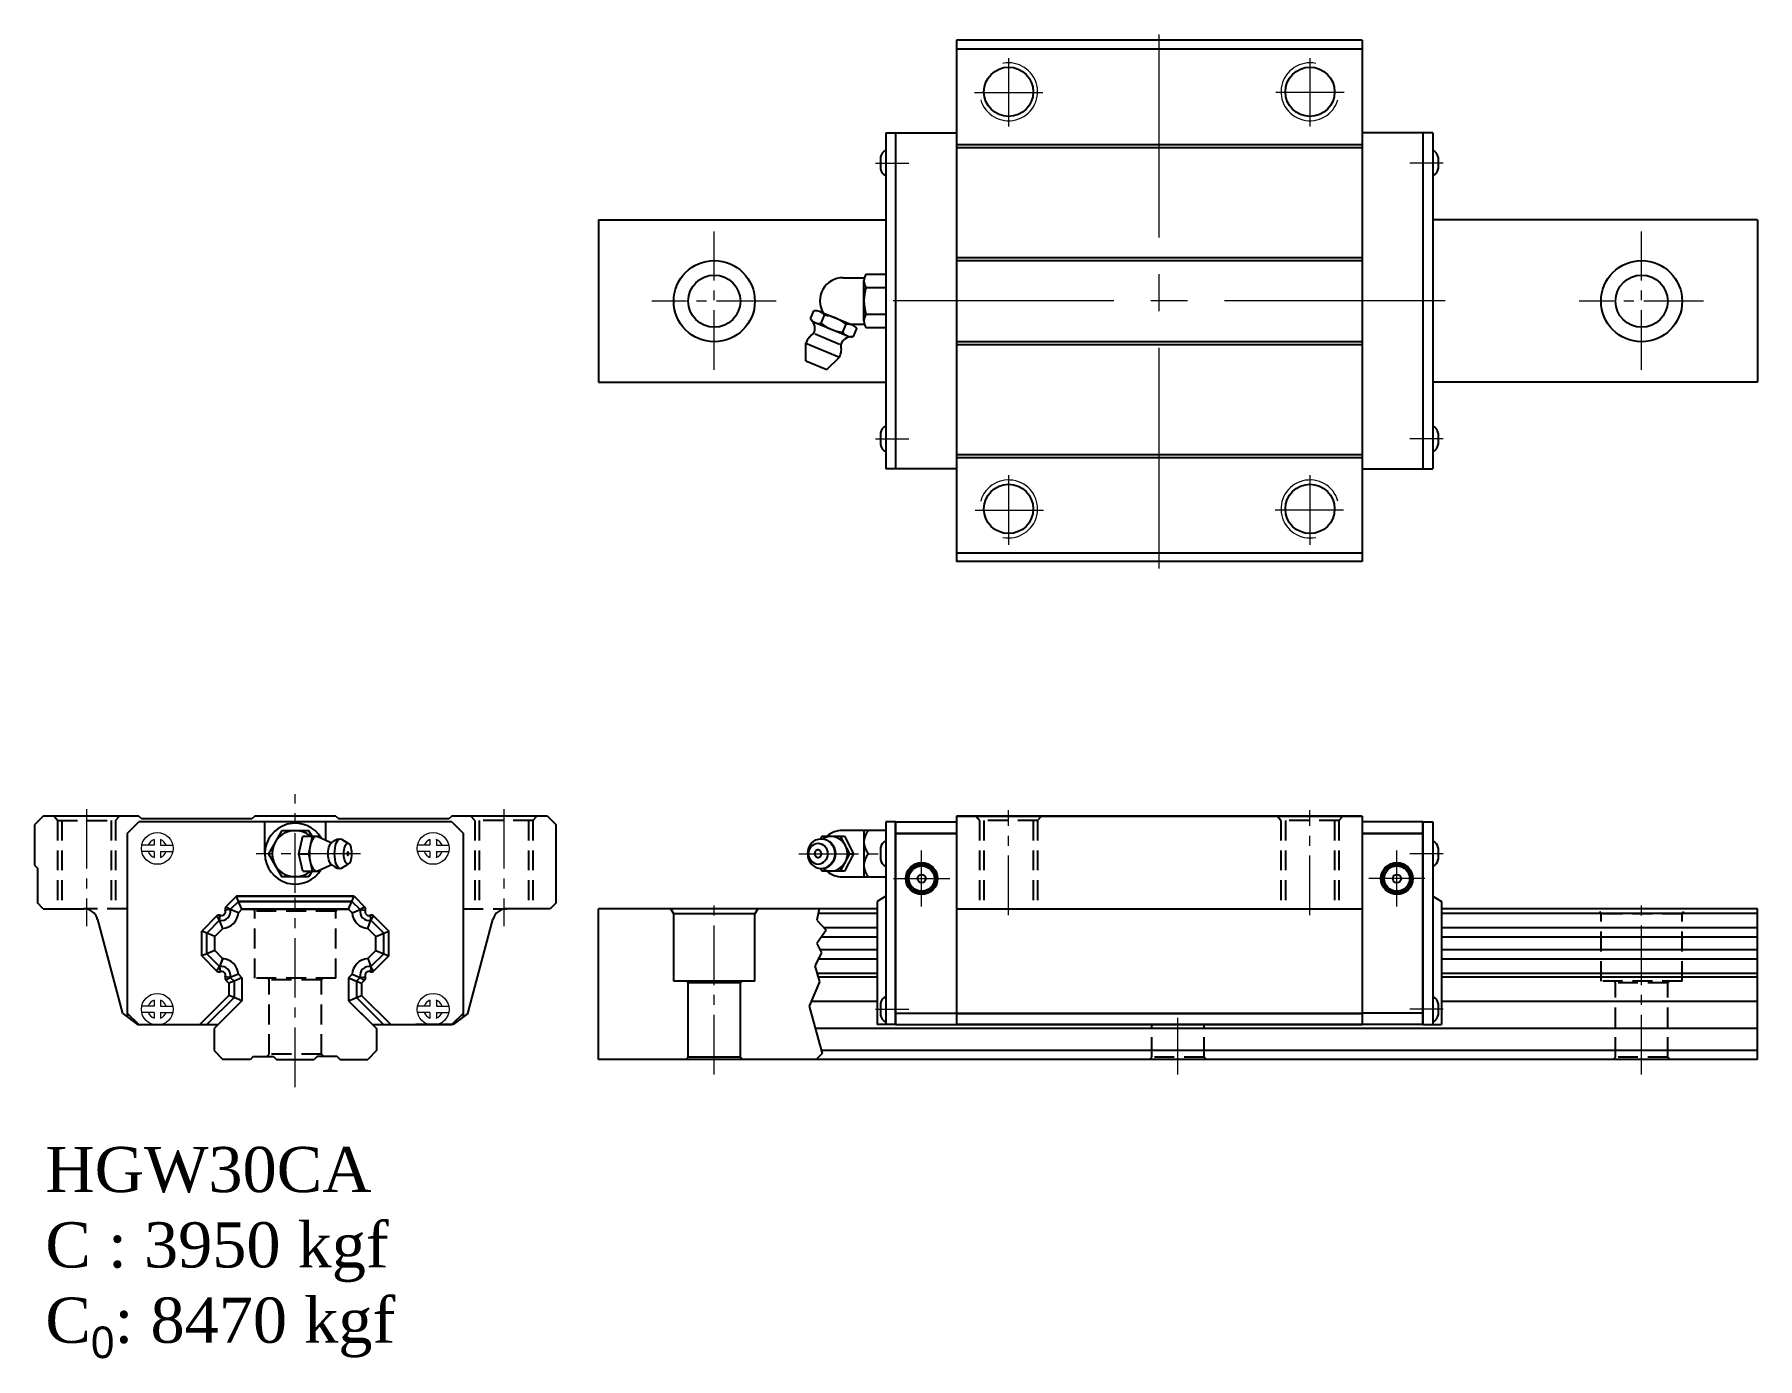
# Model space of a CAD drawing. Extents: x -45 to 252, y -58 to 171.
import ezdxf

# ---------------------------------------------------------------- set-up
doc = ezdxf.new("R2010")
doc.units = 0
doc.header["$LTSCALE"] = 2
doc.header["$MEASUREMENT"] = 0
doc.header["$PDSIZE"] = 0.001
doc.linetypes.add('CENTER2', pattern=[28.575, 19.05, -3.175, 3.175, -3.175])
doc.linetypes.add('DASHED2', pattern=[9.525, 6.35, -3.175])
doc.layers.get('0').update_dxf_attribs({"linetype": 'CONTINUOUS'})
for name, color, linetype, lineweight in [('AM5', 3, 'CONTINUOUS', 15), ('AM7', 4, 'CENTER2', 20), ('中心線', 4, 'CENTER2', 20), ('指線', 3, 'CONTINUOUS', 15)]:
    doc.layers.add(name, color=color, linetype=linetype, lineweight=lineweight)
doc.layers.add('建構線', color=1, linetype='CONTINUOUS')
doc.layers.add('虛線', color=6, linetype='DASHED2', plot=False)

# ---------------------------------------------------------------- blocks, each defined once
blk = doc.blocks.new('HGW30CA_F')
at = {"ltscale": 0.27}
for p, q in [((35, 36), (-35, 36)), ((-35, 36), (35, 36)), ((35, 36), (-35, 36)), ((-35, 36), (35, 36)), ((-35, 36), (-35, 0)), ((-35, 36), (-35, 0)), ((35, 36), (35, 0)), ((35, 36), (35, 0)), ((-45.5, 35), (-45.5, 0)), ((-45.5, 35), (-45.5, 0)), ((-45.5, 0), (-45.5, 35)), ((-45.5, 35), (-45.5, 0)), ((-45.5, 35), (-45.5, 0)), ((-45.5, 0), (-45.5, 35)), ((-45.5, 35), (-35, 35)), ((-45.5, 35), (-35, 35)), ((-45.5, 35), (-35, 35)), ((-45.5, 35), (-35, 35)), ((-35, 33), (-45.5, 33)), ((-45.5, 33), (-35, 33)), ((45.5, 35), (35, 35)), ((45.5, 35), (35, 35)), ((45.5, 35), (35, 35)), ((45.5, 35), (35, 35)), ((45.5, 33), (35, 33)), ((35, 33), (45.5, 33)), ((45.5, 0), (45.5, 35)), ((45.5, 35), (45.5, 0)), ((45.5, 35), (45.5, 0)), ((45.5, 0), (45.5, 35)), ((45.5, 35), (45.5, 0)), ((45.5, 35), (45.5, 0)), ((-35, 20), (35, 20)), ((-45.5, 2), (-35, 2)), ((-45.5, 2), (-35, 2)), ((-45.5, 2), (-35, 2)), ((-45.5, 2), (-35, 2)), ((-45.5, 0), (-35, 0)), ((-45.5, 0), (-35, 0)), ((-45.5, 0), (-35, 0)), ((-35, 1.93), (35, 1.93)), ((35, 1.93), (-35, 1.93)), ((-35, 0), (35, 0)), ((35, 0), (-35, 0)), ((45.5, 2), (35, 2)), ((45.5, 2), (35, 2)), ((45.5, 2), (35, 2)), ((45.5, 2), (35, 2)), ((45.5, 0), (35, 0)), ((45.5, 0), (35, 0)), ((45.5, 0), (35, 0)), ((45.5, 0), (35, 0)), ((-45.5, 0), (-35, 0))]:
    blk.add_line(p, q, dxfattribs=at)
for centre, radius in [((-41, 25.2), 2.75), ((-41, 25.2), 2.75), ((-41, 25.2), 2.75), ((-41, 25.2), 2.75), ((-41, 25.2), 2.49), ((-41, 25.2), 2.49), ((-41, 25.2), 2.49), ((-41, 25.2), 2.49), ((-41, 25.2), 2.19), ((-41, 25.2), 2.19), ((-41, 25.2), 2.19), ((-41, 25.2), 2.19), ((41, 25.2), 2.75), ((41, 25.2), 2.75), ((41, 25.2), 2.75), ((41, 25.2), 2.75), ((41, 25.2), 2.49), ((41, 25.2), 2.49), ((41, 25.2), 2.49), ((41, 25.2), 2.49), ((41, 25.2), 2.19), ((41, 25.2), 2.19), ((41, 25.2), 2.19), ((41, 25.2), 2.19), ((-41, 25.2), 0.719), ((-41, 25.2), 0.719), ((-41, 25.2), 0.719), ((-41, 25.2), 0.719), ((41, 25.2), 0.719), ((41, 25.2), 0.719), ((41, 25.2), 0.719), ((41, 25.2), 0.719)]:
    blk.add_circle(centre, radius, dxfattribs=at)
at = {"layer": '中心線', "ltscale": 0.27}
for p, q in [((-26, 18.87), (-26, 37.03)), ((26, 18.87), (26, 37.03)), ((-41, 20.36), (-41, 30.04)), ((-41, 20.36), (-41, 30.04)), ((41, 20.36), (41, 30.04)), ((41, 20.36), (41, 30.04)), ((-45.84, 25.2), (-36.16, 25.2)), ((-45.84, 25.2), (-36.16, 25.2)), ((45.84, 25.2), (36.16, 25.2)), ((45.84, 25.2), (36.16, 25.2))]:
    blk.add_line(p, q, dxfattribs=at)
at = {"layer": '虛線', "ltscale": 0.27}
for p, q in [((-31, 35.2), (-31.68, 36)), ((-21, 35.2), (-20.32, 36)), ((21, 35.2), (20.32, 36)), ((31, 35.2), (31.68, 36)), ((-31, 35.2), (-31, 20)), ((-21, 35.2), (-31, 35.2)), ((-30.25, 35.2), (-30.25, 20)), ((-21.75, 35.2), (-21.75, 20)), ((-21, 35.2), (-21, 20)), ((31, 35.2), (21, 35.2)), ((21, 35.2), (21, 20)), ((21.75, 35.2), (21.75, 20)), ((30.25, 35.2), (30.25, 20)), ((31, 35.2), (31, 20))]:
    blk.add_line(p, q, dxfattribs=at)
blk = doc.blocks.new('A$C2DEF36D5')
for centre in [(-36.1, 26), (35.9, 26), (-36.1, -26), (35.9, -26)]:
    blk.add_circle(centre, 4.25)
at = {"layer": 'AM5'}
for centre, start, end in [((-36.1, 26), 168.558, 74.1328), ((35.9, 26), 105.8672, 11.442), ((-36.1, -26), 285.8672, 191.442), ((35.9, -26), 348.558, 254.1328)]:
    blk.add_arc(centre, 5, start, end, dxfattribs=at)

msp = doc.modelspace()

# ---------------------------------------------------------------- linework, layer by layer
for p, q in [((114.08, 169.9), (114.08, 79.9)), ((184.08, 169.9), (114.08, 169.9)), ((184.08, 169.9), (184.08, 79.9)), ((114.08, 168.4), (184.08, 168.4)), ((101.88, 153.9), (101.88, 95.9)), ((114.08, 151.9), (184.08, 151.9)), ((196.28, 153.9), (196.28, 95.9)), ((101, 149.7), (101, 147.7)), ((101, 149.7), (101, 147.7)), ((114.08, 151.4), (184.08, 151.4)), ((197.17, 149.7), (197.17, 147.7)), ((197.17, 149.7), (197.17, 147.7)), ((52.3, 138.9), (101.88, 138.9)), ((252.3, 138.9), (196.28, 138.9)), ((114.08, 132.4), (184.08, 132.4)), ((114.08, 131.9), (184.08, 131.9)), ((114.08, 117.9), (184.08, 117.9)), ((114.08, 117.4), (184.08, 117.4)), ((52.3, 110.9), (101.88, 110.9)), ((252.3, 110.9), (196.28, 110.9)), ((101, 102.1), (101, 100.1)), ((101, 102.1), (101, 100.1)), ((197.17, 102.1), (197.17, 100.1)), ((197.17, 102.1), (197.17, 100.1)), ((114.08, 98.4), (184.08, 98.4)), ((114.08, 97.9), (184.08, 97.9)), ((114.08, 81.4), (184.08, 81.4)), ((184.08, 79.9), (114.08, 79.9)), ((101.88, 35), (101.88, 22.14)), ((101.88, 35), (101.88, 22.14)), ((103.58, 35), (101.88, 35)), ((103.58, 35), (101.88, 35)), ((194.58, 35), (196.28, 35)), ((194.58, 35), (196.28, 35)), ((196.28, 35), (196.28, 22.14)), ((196.28, 35), (196.28, 22.14)), ((101, 30.5), (101, 28.5)), ((101, 30.5), (101, 28.5)), ((197.17, 30.5), (197.17, 28.5)), ((197.17, 30.5), (197.17, 28.5)), ((101.88, 22.14), (100.38, 21.27)), ((101.88, 22.14), (100.38, 21.27)), ((100.38, 21.27), (100.38, 0)), ((100.38, 21.27), (100.38, 0)), ((101.88, 22.14), (101.88, 0)), ((101.88, 22.14), (101.88, 0)), ((196.28, 22.14), (196.28, 0)), ((196.28, 22.14), (196.28, 0)), ((196.28, 22.14), (197.78, 21.27)), ((196.28, 22.14), (197.78, 21.27)), ((197.78, 21.27), (197.78, 0)), ((197.78, 21.27), (197.78, 0)), ((101, 3.65), (101, 1.65)), ((101, 3.65), (101, 1.65)), ((197.17, 3.65), (197.17, 1.65)), ((197.17, 3.65), (197.17, 1.65)), ((103.58, 0), (100.38, 0)), ((103.58, 0), (100.38, 0)), ((194.58, 0), (197.78, 0)), ((194.58, 0), (197.78, 0))]:
    msp.add_line(p, q)
at = {"ltscale": 0.27}
for p, q in [((101.88, 153.9), (114.08, 153.9)), ((103.58, 153.9), (103.58, 95.9)), ((196.28, 153.9), (184.08, 153.9)), ((194.58, 153.9), (194.58, 95.9)), ((52.3, 138.9), (52.3, 110.9)), ((252.3, 138.9), (252.3, 110.9)), ((114.08, 95.9), (101.88, 95.9)), ((184.08, 95.9), (196.28, 95.9)), ((-43.5, 36), (-45, 34.5)), ((-27, 36), (-43.5, 36)), ((-27, 36), (-26.5, 35.5)), ((-7, 36), (-7.5, 35.5)), ((7, 36), (-7, 36)), ((7, 36), (7.5, 35.5)), ((27, 36), (26.5, 35.5)), ((43.5, 36), (27, 36)), ((43.5, 36), (45, 34.5)), ((-45, 34.5), (-45, 27.5)), ((-29, 33), (-27, 35)), ((-29, 33), (-29, 1.36)), ((27, 35), (-27, 35)), ((-7.5, 35.5), (-26.5, 35.5)), ((-5.25, 29.5), (-5.25, 35)), ((-5.25, 29.5), (-5.25, 35)), ((-2.31, 33.5), (-4.62, 29.5)), ((-2.31, 33.5), (2.31, 33.5)), ((2.89, 32.5), (2.31, 33.5)), ((5.25, 31.82), (5.25, 35)), ((5.25, 31.82), (5.25, 35)), ((26.5, 35.5), (7.5, 35.5)), ((27, 35), (29, 33)), ((29, 1.36), (29, 33)), ((45, 21), (45, 34.5)), ((101.88, 33.5), (94.37, 33.5)), ((98.12, 33.5), (98.12, 25.5)), ((103.58, 0), (103.58, 35)), ((103.58, 35), (103.58, 0)), ((103.58, 35), (103.58, 0)), ((194.58, 35), (194.58, 0)), ((194.58, 35), (194.58, 0)), ((194.58, 0), (194.58, 35)), ((0.64, 29.5), (1.3, 32.5)), ((1.3, 32.5), (4.32, 32.5)), ((2.33, 29.5), (2.99, 32.5)), ((2.5, 29.5), (2.53, 30.09)), ((2.53, 30.09), (2.59, 30.65)), ((2.59, 30.65), (2.7, 31.17)), ((2.7, 31.17), (2.84, 31.62)), ((2.84, 31.62), (3.01, 31.99)), ((3.01, 31.99), (3.21, 32.27)), ((3.21, 32.27), (3.43, 32.44)), ((3.43, 32.44), (3.65, 32.5)), ((3.65, 32.5), (3.88, 32.44)), ((3.88, 32.44), (5.88, 31.54)), ((4.38, 32.22), (4.32, 32.5)), ((5.68, 29.5), (5.7, 29.88)), ((5.7, 29.88), (5.74, 30.25)), ((5.74, 30.25), (5.81, 30.58)), ((5.81, 30.58), (5.9, 30.88)), ((5.88, 31.54), (6.12, 31.44)), ((5.9, 30.88), (6.01, 31.12)), ((6.01, 31.12), (6.14, 31.3)), ((6.12, 31.44), (6.33, 31.45)), ((6.14, 31.3), (6.28, 31.41)), ((6.28, 31.41), (6.33, 31.45)), ((6.33, 31.45), (6.89, 31.81)), ((6.72, 31.68), (6.89, 31.81)), ((6.79, 29.5), (6.81, 30)), ((6.81, 30), (6.86, 30.48)), ((6.86, 30.48), (6.95, 30.92)), ((6.89, 31.81), (7.21, 31.98)), ((6.95, 30.92), (7.07, 31.31)), ((7.07, 31.31), (7.22, 31.62)), ((7.21, 31.98), (7.4, 32.03)), ((7.22, 31.62), (7.39, 31.86)), ((7.39, 31.86), (7.57, 32)), ((7.4, 32.03), (7.76, 32.05)), ((7.57, 32), (7.76, 32.05)), ((7.76, 32.05), (7.95, 32)), ((7.95, 32), (9.2, 31.26)), ((8.39, 29.5), (8.4, 29.85)), ((8.4, 29.85), (8.44, 30.19)), ((8.44, 30.19), (8.5, 30.5)), ((8.5, 30.5), (8.59, 30.77)), ((8.59, 30.77), (8.69, 30.99)), ((8.69, 30.99), (8.81, 31.16)), ((8.81, 31.16), (8.94, 31.26)), ((8.94, 31.26), (9.07, 31.29)), ((9.07, 31.29), (9.2, 31.26)), ((9.2, 31.26), (9.33, 31.16)), ((9.45, 30.99), (9.33, 31.16)), ((9.56, 30.77), (9.45, 30.99)), ((9.64, 30.5), (9.56, 30.77)), ((9.7, 30.19), (9.64, 30.5)), ((9.74, 29.85), (9.7, 30.19)), ((9.76, 29.5), (9.74, 29.85)), ((88.43, 30), (88.38, 29.5)), ((88.56, 30.48), (88.43, 30)), ((88.58, 29.85), (88.54, 29.5)), ((88.78, 30.92), (88.56, 30.48)), ((88.67, 30.19), (88.58, 29.85)), ((88.82, 30.5), (88.67, 30.19)), ((89.07, 31.31), (88.78, 30.92)), ((89.03, 30.77), (88.82, 30.5)), ((89.03, 30.77), (89.28, 30.99)), ((89.07, 31.31), (89.43, 31.62)), ((89.28, 30.99), (89.57, 31.16)), ((89.43, 31.62), (89.84, 31.86)), ((89.54, 31.14), (89.54, 31.14)), ((89.57, 31.16), (89.88, 31.26)), ((89.84, 31.86), (90.28, 32)), ((89.88, 31.26), (90.2, 31.29)), ((90.2, 31.29), (90.52, 31.26)), ((90.28, 32), (90.74, 32.05)), ((90.52, 31.26), (90.83, 31.16)), ((90.84, 32.5), (90.6, 32.04)), ((90.74, 32.05), (91.2, 32)), ((90.83, 31.16), (91.12, 30.99)), ((90.84, 32.5), (94.74, 32.5)), ((90.96, 32.03), (91.38, 32.27)), ((91.12, 30.99), (91.37, 30.77)), ((91.2, 32), (91.35, 31.98)), ((91.2, 32), (91.64, 31.86)), ((91.35, 31.98), (91.78, 31.83)), ((91.37, 30.77), (91.58, 30.5)), ((91.38, 32.27), (91.9, 32.44)), ((91.58, 30.5), (91.73, 30.19)), ((91.64, 31.86), (92.05, 31.62)), ((91.73, 30.19), (91.82, 29.85)), ((91.78, 31.83), (92.19, 31.6)), ((91.82, 29.85), (91.85, 29.5)), ((91.9, 32.44), (92.44, 32.5)), ((92.05, 31.62), (92.41, 31.31)), ((92.19, 31.6), (92.54, 31.29)), ((92.41, 31.31), (92.7, 30.92)), ((92.44, 32.5), (92.98, 32.44)), ((92.54, 31.29), (92.83, 30.9)), ((92.7, 30.92), (92.92, 30.48)), ((92.83, 30.9), (93.05, 30.47)), ((92.92, 30.48), (93.05, 30)), ((92.98, 32.44), (93.5, 32.27)), ((93.05, 30.47), (93.18, 29.99)), ((93.05, 30), (93.1, 29.5)), ((93.18, 29.99), (93.22, 29.5)), ((93.5, 32.27), (93.98, 31.99)), ((93.98, 31.99), (94.4, 31.62)), ((94.04, 32.5), (95.64, 29.5)), ((94.4, 31.62), (94.75, 31.17)), ((94.74, 32.5), (96.34, 29.5)), ((94.75, 31.17), (95, 30.65)), ((95, 30.65), (95.16, 30.09)), ((95.16, 30.09), (95.22, 29.5)), ((-45, 27.5), (-44.5, 27)), ((-44.5, 27), (-44.5, 21)), ((-4.62, 29.5), (-2.31, 25.5)), ((0.64, 29.5), (2.33, 29.5)), ((1.3, 26.5), (0.64, 29.5)), ((2.99, 26.5), (2.33, 29.5)), ((2.53, 28.91), (2.5, 29.5)), ((2.59, 28.35), (2.53, 28.91)), ((2.7, 27.83), (2.59, 28.35)), ((2.84, 27.38), (2.7, 27.83)), ((3.01, 27.01), (2.84, 27.38)), ((3.21, 26.73), (3.01, 27.01)), ((3.88, 26.56), (5.88, 27.46)), ((4.32, 26.5), (4.38, 26.78)), ((5.7, 29.12), (5.68, 29.5)), ((5.74, 28.75), (5.7, 29.12)), ((5.81, 28.42), (5.74, 28.75)), ((5.9, 28.12), (5.81, 28.42)), ((5.88, 27.46), (6.12, 27.56)), ((6.01, 27.88), (5.9, 28.12)), ((6.14, 27.7), (6.01, 27.88)), ((6.07, 27.56), (6.12, 27.56)), ((6.12, 27.56), (6.33, 27.55)), ((6.14, 27.7), (6.28, 27.59)), ((6.28, 27.59), (6.33, 27.55)), ((6.33, 27.55), (6.89, 27.19)), ((6.81, 29), (6.79, 29.5)), ((6.86, 28.52), (6.81, 29)), ((6.95, 28.08), (6.86, 28.52)), ((6.89, 27.19), (7.21, 27.02)), ((7.07, 27.69), (6.95, 28.08)), ((7.22, 27.38), (7.07, 27.69)), ((7.21, 27.02), (7.4, 26.97)), ((7.39, 27.14), (7.22, 27.38)), ((7.39, 27.14), (7.57, 27)), ((7.4, 26.97), (7.76, 26.95)), ((7.57, 27), (7.76, 26.95)), ((7.76, 26.95), (7.95, 27)), ((7.95, 27), (9.2, 27.74)), ((8.4, 29.15), (8.39, 29.5)), ((8.44, 28.81), (8.4, 29.15)), ((8.5, 28.5), (8.44, 28.81)), ((8.59, 28.23), (8.5, 28.5)), ((8.69, 28.01), (8.59, 28.23)), ((8.81, 27.84), (8.69, 28.01)), ((8.8, 27.86), (8.8, 27.86)), ((8.81, 27.84), (8.94, 27.74)), ((8.94, 27.74), (9.07, 27.71)), ((9.07, 27.71), (9.2, 27.74)), ((9.2, 27.74), (9.33, 27.84)), ((9.33, 27.84), (9.45, 28.01)), ((9.45, 28.01), (9.56, 28.23)), ((9.56, 28.23), (9.64, 28.5)), ((9.64, 28.5), (9.7, 28.81)), ((9.7, 28.81), (9.74, 29.15)), ((9.74, 29.15), (9.76, 29.5)), ((88.38, 29.5), (88.43, 29)), ((88.43, 29), (88.56, 28.52)), ((88.54, 29.5), (88.58, 29.15)), ((88.56, 28.52), (88.78, 28.08)), ((88.58, 29.15), (88.67, 28.81)), ((88.67, 28.81), (88.82, 28.5)), ((88.78, 28.08), (89.07, 27.69)), ((88.82, 28.5), (89.03, 28.23)), ((89.03, 28.23), (89.28, 28.01)), ((89.07, 27.69), (89.43, 27.38)), ((89.28, 28.01), (89.57, 27.84)), ((89.43, 27.38), (89.84, 27.14)), ((89.54, 27.86), (89.54, 27.86)), ((89.57, 27.84), (89.88, 27.74)), ((89.84, 27.14), (90.28, 27)), ((89.88, 27.74), (90.2, 27.71)), ((90.2, 27.71), (90.52, 27.74)), ((90.28, 27), (90.74, 26.95)), ((90.52, 27.74), (90.83, 27.84)), ((90.6, 26.96), (90.84, 26.5)), ((90.74, 26.95), (91.2, 27)), ((90.83, 27.84), (91.12, 28.01)), ((90.96, 26.97), (91.38, 26.73)), ((91.12, 28.01), (91.37, 28.23)), ((91.2, 27), (91.64, 27.14)), ((91.2, 27), (91.35, 27.02)), ((91.35, 27.02), (91.78, 27.17)), ((91.58, 28.5), (91.37, 28.23)), ((91.73, 28.81), (91.58, 28.5)), ((91.64, 27.14), (92.05, 27.38)), ((91.82, 29.15), (91.73, 28.81)), ((91.78, 27.17), (92.19, 27.4)), ((91.85, 29.5), (91.82, 29.15)), ((92.05, 27.38), (92.41, 27.69)), ((92.19, 27.4), (92.54, 27.71)), ((92.7, 28.08), (92.41, 27.69)), ((92.83, 28.1), (92.54, 27.71)), ((92.92, 28.52), (92.7, 28.08)), ((93.05, 28.53), (92.83, 28.1)), ((93.05, 29), (92.92, 28.52)), ((93.1, 29.5), (93.05, 29)), ((93.18, 29.01), (93.05, 28.53)), ((93.22, 29.5), (93.18, 29.01)), ((93.5, 26.73), (93.98, 27.01)), ((93.98, 27.01), (94.4, 27.38)), ((95.64, 29.5), (94.04, 26.5)), ((94.75, 27.83), (94.4, 27.38)), ((96.34, 29.5), (94.74, 26.5)), ((95, 28.35), (94.75, 27.83)), ((95.16, 28.91), (95, 28.35)), ((95.22, 29.5), (95.16, 28.91)), ((95.64, 29.5), (96.34, 29.5)), ((2.31, 25.5), (-2.31, 25.5)), ((1.3, 26.5), (4.32, 26.5)), ((2.89, 26.5), (2.31, 25.5)), ((3.21, 26.73), (3.43, 26.56)), ((3.43, 26.56), (3.65, 26.5)), ((3.65, 26.5), (3.88, 26.56)), ((94.74, 26.5), (90.84, 26.5)), ((91.38, 26.73), (91.9, 26.56)), ((91.9, 26.56), (92.44, 26.5)), ((92.44, 26.5), (92.98, 26.56)), ((92.98, 26.56), (93.5, 26.73)), ((94.37, 25.5), (101.88, 25.5)), ((-43.5, 20), (-44.5, 21)), ((-10.14, 22.14), (-11.97, 20.3)), ((-10.14, 22.14), (-11.97, 20.3)), ((-9.78, 21.27), (-11.21, 19.85)), ((-9.78, 21.27), (-11.21, 19.85)), ((-10.14, 22.14), (10.14, 22.14)), ((10.14, 22.14), (-10.14, 22.14)), ((-9.78, 21.27), (-10.14, 22.14)), ((-9.78, 21.27), (-10.14, 22.14)), ((-9.78, 21.27), (9.78, 21.27)), ((9.78, 21.27), (-9.78, 21.27)), ((-9.21, 19.9), (-9.78, 21.27)), ((-9.21, 19.9), (-9.78, 21.27)), ((9.21, 19.9), (9.78, 21.27)), ((9.21, 19.9), (9.78, 21.27)), ((9.78, 21.27), (10.14, 22.14)), ((9.78, 21.27), (10.14, 22.14)), ((9.78, 21.27), (11.21, 19.85)), ((9.78, 21.27), (11.21, 19.85)), ((10.14, 22.14), (11.97, 20.3)), ((10.14, 22.14), (11.97, 20.3)), ((45, 21), (44, 20)), ((-43.5, 20), (-36.51, 20)), ((-29.75, 1.93), (-34.09, 18.15)), ((-13.52, 18.76), (-16.14, 16.14)), ((-13.52, 18.76), (-16.14, 16.14)), ((-13.06, 18), (-15.27, 15.78)), ((-13.06, 18), (-15.27, 15.78)), ((-13.06, 18), (-13.52, 18.76)), ((-13.06, 18), (-13.52, 18.76)), ((-13.06, 18), (-12.98, 18.87)), ((-13.06, 18), (-12.98, 18.87)), ((-12.52, 16.59), (-13.06, 18)), ((-12.52, 16.59), (-13.06, 18)), ((-11.21, 19.85), (-12.08, 19.77)), ((-11.21, 19.85), (-12.08, 19.77)), ((-11.21, 19.85), (-11.97, 20.3)), ((-11.21, 19.85), (-11.97, 20.3)), ((-9.81, 19.3), (-11.21, 19.85)), ((-9.8, 19.31), (-11.21, 19.85)), ((-9.21, 19.9), (-9.8, 19.31)), ((-9.21, 19.9), (-9.8, 19.31)), ((-9.21, 19.9), (9.21, 19.9)), ((9.21, 19.9), (-9.21, 19.9)), ((-9.21, 19.9), (9.21, 19.9)), ((9.21, 19.9), (-9.21, 19.9)), ((9.11, 19.9), (-9.11, 19.9)), ((-9.11, 19.9), (9.11, 19.9)), ((9.11, 19.9), (-9.11, 19.9)), ((-9.11, 19.9), (9.11, 19.9)), ((9.21, 19.9), (9.8, 19.31)), ((9.21, 19.9), (9.8, 19.31)), ((9.21, 19.9), (9.8, 19.31)), ((9.21, 19.9), (9.8, 19.31)), ((9.8, 19.31), (11.21, 19.85)), ((9.81, 19.3), (11.21, 19.85)), ((11.21, 19.85), (11.97, 20.3)), ((11.21, 19.85), (11.97, 20.3)), ((11.21, 19.85), (12.08, 19.77)), ((11.21, 19.85), (12.08, 19.77)), ((12.52, 16.59), (13.06, 18)), ((12.52, 16.59), (13.06, 18)), ((13.06, 18), (12.98, 18.87)), ((13.06, 18), (12.98, 18.87)), ((13.06, 18), (13.51, 18.76)), ((13.06, 18), (13.51, 18.76)), ((13.06, 18), (15.27, 15.78)), ((13.06, 18), (15.27, 15.78)), ((13.51, 18.76), (16.14, 16.14)), ((13.51, 18.76), (16.14, 16.14)), ((29.75, 1.93), (34.09, 18.15)), ((44, 20), (36.51, 20)), ((52.3, -6), (52.3, 20)), ((100.38, 20), (52.3, 20)), ((65.3, 19.1), (64.78, 20)), ((65.3, 7.5), (65.3, 19.1)), ((79.3, 19.1), (65.3, 19.1)), ((79.82, 20), (79.3, 19.1)), ((79.3, 7.5), (79.3, 19.1)), ((100.38, 19.2), (90.23, 19.2)), ((252.3, 20), (197.78, 20)), ((252.3, 19.2), (197.78, 19.2)), ((252.3, -6), (252.3, 20)), ((-16.14, 11.85), (-16.14, 16.14)), ((-16.14, 11.85), (-16.14, 16.14)), ((-15.27, 15.78), (-16.14, 16.14)), ((-15.27, 15.78), (-16.14, 16.14)), ((-13.9, 15.21), (-15.27, 15.78)), ((-13.9, 15.21), (-15.27, 15.78)), ((-15.27, 12.21), (-15.27, 15.78)), ((-15.27, 12.21), (-15.27, 15.78)), ((-12.52, 16.59), (-13.9, 15.21)), ((-12.52, 16.59), (-13.9, 15.21)), ((-13.9, 12.78), (-13.9, 15.21)), ((-13.9, 12.78), (-13.9, 15.21)), ((-13.9, 12.78), (-13.9, 15.21)), ((-13.9, 12.78), (-13.9, 15.21)), ((12.52, 16.59), (13.9, 15.21)), ((12.52, 16.59), (13.9, 15.21)), ((12.52, 16.59), (13.9, 15.21)), ((12.52, 16.59), (13.9, 15.21)), ((13.9, 15.21), (15.27, 15.78)), ((13.9, 15.21), (15.27, 15.78)), ((13.9, 12.78), (13.9, 15.21)), ((13.9, 12.78), (13.9, 15.21)), ((13.9, 12.78), (13.9, 15.21)), ((13.9, 12.78), (13.9, 15.21)), ((15.27, 15.78), (16.14, 16.14)), ((15.27, 15.78), (16.14, 16.14)), ((15.27, 12.21), (15.27, 15.78)), ((15.27, 12.21), (15.27, 15.78)), ((16.14, 11.85), (16.14, 16.14)), ((16.14, 11.85), (16.14, 16.14)), ((100.38, 15.11), (90.75, 15.11)), ((100.38, 16.7), (91.2, 16.7)), ((252.3, 16.7), (197.78, 16.7)), ((252.3, 15.11), (197.78, 15.11)), ((-15.27, 12.21), (-16.14, 11.85)), ((-15.27, 12.21), (-16.14, 11.85)), ((-13.9, 12.78), (-15.27, 12.21)), ((-13.9, 12.78), (-15.27, 12.21)), ((-15.27, 12.21), (-13.06, 10)), ((-15.27, 12.21), (-13.06, 10)), ((-13.9, 12.78), (-12.53, 11.4)), ((-13.9, 12.78), (-12.53, 11.4)), ((-13.9, 12.78), (-12.53, 11.4)), ((-13.9, 12.78), (-12.53, 11.4)), ((13.9, 12.78), (12.52, 11.4)), ((13.9, 12.78), (12.52, 11.4)), ((13.9, 12.78), (12.52, 11.4)), ((13.9, 12.78), (12.52, 11.4)), ((15.27, 12.21), (13.06, 10)), ((15.27, 12.21), (13.06, 10)), ((13.9, 12.78), (15.27, 12.21)), ((13.9, 12.78), (15.27, 12.21)), ((15.27, 12.21), (16.14, 11.85)), ((15.27, 12.21), (16.14, 11.85)), ((100.38, 12.88), (90.54, 12.88)), ((252.3, 12.88), (197.78, 12.88)), ((-16.14, 11.85), (-13.52, 9.23)), ((-16.14, 11.85), (-13.52, 9.23)), ((-13.52, 9.23), (-13.06, 10)), ((-13.52, 9.23), (-13.06, 10)), ((-12.53, 11.4), (-13.06, 10)), ((-12.52, 11.4), (-13.06, 10)), ((-13.06, 10), (-12.98, 9.12)), ((-13.06, 10), (-12.98, 9.12)), ((12.52, 11.4), (13.06, 10)), ((12.52, 11.4), (13.06, 10)), ((13.06, 10), (12.98, 9.12)), ((13.06, 10), (12.98, 9.12)), ((13.52, 9.23), (13.06, 10)), ((13.52, 9.23), (13.06, 10)), ((16.14, 11.85), (13.52, 9.23)), ((16.14, 11.85), (13.52, 9.23)), ((100.38, 11.29), (90.26, 11.29)), ((252.3, 11.29), (197.78, 11.29)), ((-11.21, 8.14), (-12.09, 8.23)), ((-11.21, 8.14), (-12.09, 8.23)), ((-11.21, 8.14), (-11.98, 7.69)), ((-11.98, 7.69), (-11.44, 7.15)), ((-11.21, 8.14), (-11.98, 7.69)), ((-11.98, 7.69), (-11.44, 7.15)), ((-10.57, 7.51), (-11.44, 7.15)), ((-10.57, 7.51), (-11.44, 7.15)), ((-11.44, 7.15), (-11.44, 5.03)), ((-11.44, 7.15), (-11.44, 5.03)), ((-9.8, 8.68), (-11.21, 8.14)), ((-9.8, 8.68), (-11.21, 8.14)), ((-11.21, 8.14), (-10.57, 7.51)), ((-11.21, 8.14), (-10.57, 7.51)), ((-9.2, 8.08), (-10.57, 7.51)), ((-9.2, 8.08), (-10.57, 7.51)), ((-10.57, 7.51), (-10.57, 4.67)), ((-10.57, 7.51), (-10.57, 4.67)), ((-9.8, 8.68), (-9.2, 8.08)), ((-9.8, 8.68), (-9.2, 8.08)), ((-9.8, 8.68), (-9.2, 8.08)), ((-9.8, 8.68), (-9.2, 8.08)), ((-9.2, 8.08), (-9.2, 4.1)), ((-9.2, 8.08), (-9.2, 4.1)), ((-9.2, 8.08), (-9.2, 4.1)), ((-9.2, 8.08), (-9.2, 4.1)), ((9.8, 8.68), (9.2, 8.08)), ((9.8, 8.68), (9.2, 8.08)), ((9.8, 8.68), (9.2, 8.08)), ((9.8, 8.68), (9.2, 8.08)), ((9.2, 8.08), (10.57, 7.51)), ((9.2, 8.08), (10.57, 7.51)), ((9.2, 8.08), (9.2, 4.1)), ((9.2, 8.08), (9.2, 4.1)), ((9.2, 8.08), (9.2, 4.1)), ((9.2, 8.08), (9.2, 4.1)), ((9.8, 8.68), (11.21, 8.14)), ((9.8, 8.68), (11.21, 8.14)), ((11.21, 8.14), (10.57, 7.51)), ((11.21, 8.14), (10.57, 7.51)), ((10.57, 7.51), (11.44, 7.15)), ((10.57, 7.51), (11.44, 7.15)), ((10.57, 7.51), (10.57, 4.67)), ((10.57, 7.51), (10.57, 4.67)), ((11.21, 8.14), (12.09, 8.23)), ((11.21, 8.14), (12.09, 8.23)), ((11.21, 8.14), (11.97, 7.69)), ((11.21, 8.14), (11.97, 7.69)), ((11.97, 7.69), (11.44, 7.15)), ((11.97, 7.69), (11.44, 7.15)), ((11.44, 7.15), (11.44, 5.03)), ((11.44, 7.15), (11.44, 5.03)), ((79.3, 7.5), (65.3, 7.5)), ((67.5, 7.5), (67.8, 7.2)), ((67.8, -5.6), (67.8, 7.2)), ((76.8, 7.2), (67.8, 7.2)), ((77.1, 7.5), (76.8, 7.2)), ((76.8, -5.6), (76.8, 7.2)), ((100.38, 8.79), (90.05, 8.79)), ((100.38, 8.18), (90.23, 8.18)), ((252.3, 8.79), (197.78, 8.79)), ((252.3, 8.18), (197.78, 8.18)), ((-11.44, 5.03), (-16.47, 0)), ((-11.44, 5.03), (-16.47, 0)), ((-10.57, 4.67), (-15.24, 0)), ((-10.57, 4.67), (-15.24, 0)), ((-9.2, 4.1), (-14, -0.7)), ((-9.2, 4.1), (-13.3, 0)), ((-10.57, 4.67), (-11.44, 5.03)), ((-10.57, 4.67), (-11.44, 5.03)), ((-9.2, 4.1), (-10.57, 4.67)), ((-9.2, 4.1), (-10.57, 4.67)), ((9.2, 4.1), (10.57, 4.67)), ((9.2, 4.1), (10.57, 4.67)), ((9.2, 4.1), (13.3, 0)), ((9.2, 4.1), (14, -0.7)), ((10.57, 4.67), (11.44, 5.03)), ((10.57, 4.67), (11.44, 5.03)), ((10.57, 4.67), (15.24, 0)), ((10.57, 4.67), (15.24, 0)), ((11.44, 5.03), (16.47, 0)), ((11.44, 5.03), (16.47, 0)), ((100.38, 4), (89, 4)), ((252.3, 4), (197.78, 4)), ((-29.75, 1.93), (-27.23, 0)), ((-27, 0), (-29, 2)), ((13.3, 0), (27, 0)), ((27.23, 0), (20.8, 0)), ((29, 2), (27, 0)), ((29.75, 1.93), (27.23, 0)), ((-27.23, 0), (-20.8, 0)), ((-27, 0), (-13.3, 0)), ((-14, -0.7), (-14, -4.5)), ((14, -0.7), (14, -4.5)), ((252.3, -0.7), (89.73, -0.7)), ((-14, -4.5), (-12.5, -6)), ((-7.25, -5.5), (-7.75, -6)), ((-7.25, -5.5), (-3.75, -5.5)), ((-3.75, -5.5), (-3.25, -6)), ((3.75, -5.5), (3.25, -6)), ((7.25, -5.5), (3.75, -5.5)), ((7.25, -5.5), (7.75, -6)), ((14, -4.5), (12.5, -6)), ((67.4, -6), (67.8, -5.6)), ((76.8, -5.6), (67.8, -5.6)), ((77.2, -6), (76.8, -5.6)), ((252.3, -4.5), (90.77, -4.5)), ((-7.75, -6), (-12.5, -6)), ((-3.25, -6), (3.25, -6)), ((7.75, -6), (12.5, -6)), ((252.3, -6), (52.3, -6))]:
    msp.add_line(p, q, dxfattribs=at)
at = {"linetype": 'Continuous'}
for p, q in [((94.52, 128.9), (98.19, 128.9)), ((98.12, 121.45), (98.12, 128.35)), ((98.46, 129.5), (101.88, 129.5)), ((98.46, 127.2), (101.88, 127.2)), ((88.89, 121.82), (89.46, 123.2)), ((90.5, 123.09), (96.08, 120.78)), ((90.75, 121.05), (91.32, 122.43)), ((98.46, 122.6), (101.88, 122.6)), ((89.68, 119.22), (93.93, 117.46)), ((89.7, 121.16), (95.28, 118.85)), ((94.47, 119.51), (95.04, 120.89)), ((95.65, 120.9), (98.19, 120.9)), ((96.33, 118.74), (96.9, 120.12)), ((98.46, 120.3), (101.88, 120.3)), ((88.12, 114.56), (88.12, 117.59)), ((88.12, 117.59), (93.88, 115.2)), ((88.12, 114.56), (91.74, 113.06)), ((91.74, 113.06), (93.88, 115.2))]:
    msp.add_line(p, q, dxfattribs=at)
at = {"ltscale": 0.27}
for points in [[(8.95, 29.5), (8.99, 29.28), (9.02, 29.22), (9.05, 29.19), (9.09, 29.19), (9.13, 29.22), (9.16, 29.28), (9.19, 29.41), (9.19, 29.5), (9.16, 29.72), (9.12, 29.78), (9.09, 29.81), (9.05, 29.81), (9.02, 29.78), (8.99, 29.72), (8.96, 29.59), (8.95, 29.5)], [(90.79, 29.5), (90.76, 29.71), (90.71, 29.82), (90.65, 29.91), (90.57, 30), (90.48, 30.06), (90.38, 30.11), (90.25, 30.14), (90.13, 30.14), (90.02, 30.11), (89.9, 30.05), (89.79, 29.96), (89.7, 29.85), (89.65, 29.73), (89.62, 29.63), (89.61, 29.5), (89.64, 29.29), (89.68, 29.18), (89.75, 29.09), (89.83, 29), (89.92, 28.94), (90.02, 28.89), (90.15, 28.86), (90.27, 28.86), (90.38, 28.89), (90.5, 28.95), (90.61, 29.04), (90.69, 29.15), (90.75, 29.27), (90.78, 29.37), (90.79, 29.5)]]:
    msp.add_lwpolyline(points, dxfattribs=at)
for centre, radius in [((72.3, 124.86), 7), ((232.3, 124.86), 7), ((72.3, 124.86), 4.5), ((232.3, 124.86), 4.5)]:
    msp.add_circle(centre, radius)
for centre, start, end in [((102.22, 149.68), 105.963, 179.0724), ((195.95, 149.68), 0.9276, 74.037), ((102.22, 147.72), 180.9276, 254.037), ((102.22, 147.72), 180.9276, 254.037), ((195.95, 147.72), 285.963, 359.0724), ((195.95, 147.72), 285.963, 359.0724), ((102.22, 102.08), 105.963, 179.0724), ((195.95, 102.08), 0.9276, 74.037), ((102.22, 100.12), 180.9276, 254.037), ((102.22, 100.12), 180.9276, 254.037), ((195.95, 100.12), 285.963, 359.0724), ((195.95, 100.12), 285.963, 359.0724), ((102.22, 30.48), 105.963, 179.0724), ((102.22, 30.48), 105.963, 179.0724), ((195.95, 30.48), 0.9276, 74.037), ((195.95, 30.48), 0.9276, 74.037), ((102.22, 28.52), 180.9276, 254.037), ((102.22, 28.52), 180.9276, 254.037), ((195.95, 28.52), 285.963, 359.0724), ((195.95, 28.52), 285.963, 359.0724), ((102.22, 3.63), 105.963, 179.0724), ((102.22, 3.63), 105.963, 179.0724), ((195.95, 3.63), 0.9276, 74.037), ((195.95, 3.63), 0.9276, 74.037), ((102.22, 1.67), 180.9276, 254.037), ((102.22, 1.67), 180.9276, 254.037), ((195.95, 1.67), 285.963, 359.0724), ((195.95, 1.67), 285.963, 359.0724)]:
    msp.add_arc(centre, 1.22, start, end)
at = {"linetype": 'Continuous'}
for centre, radius, start, end in [((94.52, 124.9), 4, 90, 210.8352), ((100.24, 128.35), 2.12, 147.1328, 212.8672), ((106.09, 124.9), 7.97, 163.2213, 196.7787), ((89.79, 121.37), 1.85, 34.6328, 100.3672), ((90.62, 115.49), 6.97, 50.7213, 84.2787), ((100.24, 121.45), 2.12, 147.1328, 212.8672), ((90.86, 116.78), 2.86, 118.5865, 163.5865), ((90.41, 122.87), 1.85, 214.6328, 280.3672), ((87.61, 120.14), 2.06, 335.8479, 45.8479), ((95.16, 126.44), 6.97, 230.7213, 264.2787), ((95.99, 120.56), 1.85, 214.6328, 280.3672), ((95.37, 119.06), 1.85, 34.6328, 100.3672), ((91.37, 116.57), 2.86, 331.4135, 16.4135), ((96.04, 116.65), 2.06, 89.1521, 159.1521)]:
    msp.add_arc(centre, radius, start, end, dxfattribs=at)
at = {"ltscale": 0.27}
for centre, radius, start, end in [((0, 29.5), 5.25, 30.2433, 329.7567), ((0, 29.5), 4, 48.5904, 311.4096), ((94.37, 29.5), 4, 90, 131.4096), ((101.07, 31.5), 2.95, 137.3886, 222.6114), ((101.07, 27.5), 2.95, 137.3886, 222.6114), ((94.37, 29.5), 4, 228.5904, 270), ((-36.51, 17.5), 2.5, 15.0001, 90.0001), ((-13.16, 18.41), 0.5, 68.5914, 135), ((-13.16, 18.41), 0.5, 68.5911, 134.9996), ((-12.73, 19.52), 1.56, 257.7699, 12.2301), ((-12.73, 19.52), 1.56, 257.7695, 12.2297), ((-12.73, 19.52), 0.69, 248.5914, 21.4086), ((-12.73, 19.52), 0.69, 248.5911, 21.4082), ((-12.73, 19.52), 2.93, 274.1425, 355.8575), ((-12.73, 19.52), 2.93, 274.1421, 355.8571), ((-12.73, 19.52), 2.93, 274.1425, 355.8575), ((-12.73, 19.52), 2.93, 274.1421, 355.8571), ((-11.62, 19.95), 0.5, 135, 201.4086), ((-11.62, 19.95), 0.5, 134.9996, 201.4082), ((12.73, 19.52), 2.93, 184.1425, 265.8575), ((12.73, 19.52), 2.93, 184.1421, 265.8571), ((12.73, 19.52), 2.93, 184.1425, 265.8575), ((12.73, 19.52), 2.93, 184.1421, 265.8571), ((12.73, 19.52), 1.56, 167.7699, 282.2301), ((12.73, 19.52), 1.56, 167.7695, 282.2297), ((11.62, 19.95), 0.5, 338.5914, 45), ((11.62, 19.95), 0.5, 338.5911, 44.9996), ((12.73, 19.52), 0.69, 158.5914, 291.4086), ((12.73, 19.52), 0.69, 158.5911, 291.4082), ((13.16, 18.41), 0.5, 45, 111.4086), ((13.16, 18.41), 0.5, 44.9996, 111.4082), ((36.51, 17.5), 2.5, 90.0001, 165.0001), ((-13.17, 9.59), 0.5, 225, 291.7424), ((-13.17, 9.59), 0.5, 224.9996, 291.742), ((-12.73, 8.48), 1.56, 347.4917, 102.5083), ((-12.73, 8.48), 1.56, 347.4913, 102.5079), ((-12.73, 8.48), 0.69, 338.2576, 111.7424), ((-12.73, 8.48), 0.69, 338.2572, 111.742), ((-12.73, 8.48), 2.93, 3.9526, 86.0474), ((-12.73, 8.48), 2.93, 3.9522, 86.047), ((-12.73, 8.48), 2.93, 3.9526, 86.0474), ((-12.73, 8.48), 2.93, 3.9522, 86.047), ((12.73, 8.48), 2.93, 93.9526, 176.0474), ((12.73, 8.48), 2.93, 93.9526, 176.0474), ((12.73, 8.48), 2.93, 93.9522, 176.047), ((12.73, 8.48), 2.93, 93.9522, 176.047), ((12.73, 8.48), 1.56, 77.4917, 192.5083), ((12.73, 8.48), 1.56, 77.4913, 192.5079), ((12.73, 8.48), 0.69, 68.2576, 201.7424), ((12.73, 8.48), 0.69, 68.2572, 201.742), ((13.17, 9.59), 0.5, 248.2576, 315), ((13.17, 9.59), 0.5, 248.2572, 314.9996), ((-11.62, 8.04), 0.5, 158.2576, 225), ((-11.62, 8.04), 0.5, 158.2572, 224.9996), ((11.62, 8.04), 0.5, 315, 21.7424), ((11.62, 8.04), 0.5, 314.9996, 21.742)]:
    msp.add_arc(centre, radius, start, end, dxfattribs=at)
for p in [(9.76, 29.5), (88.38, 29.5)]:
    msp.add_point(p)
at = {"layer": 'AM7'}
for p, q in [((149.08, 78.7), (149.08, 170.9)), ((123.08, 166.78), (123.08, 155.02)), ((175.08, 166.78), (175.08, 155.02)), ((117.2, 160.9), (128.96, 160.9)), ((180.96, 160.9), (169.2, 160.9)), ((198.41, 124.9), (100.22, 124.9)), ((123.08, 94.81), (123.08, 82.81)), ((175.08, 94.81), (175.08, 82.81)), ((117.3, 88.81), (129.08, 88.81)), ((180.86, 88.81), (169.08, 88.81))]:
    msp.add_line(p, q, dxfattribs=at)
at = {"layer": '中心線'}
for p, q in [((100.1, 148.7), (105.85, 148.7)), ((198.07, 148.7), (192.31, 148.7)), ((100.1, 101.1), (105.85, 101.1)), ((198.07, 101.1), (192.31, 101.1)), ((198.07, 29.5), (192.31, 29.5)), ((198.07, 29.5), (192.31, 29.5)), ((197.28, 29.5), (193.58, 29.5)), ((197.28, 29.5), (193.58, 29.5)), ((100.1, 2.65), (105.85, 2.65)), ((100.1, 2.65), (105.85, 2.65)), ((198.07, 2.65), (192.31, 2.65)), ((198.07, 2.65), (192.31, 2.65))]:
    msp.add_line(p, q, dxfattribs=at)
at = {"layer": '中心線', "ltscale": 0.27}
for p, q in [((72.3, 113.01), (72.3, 136.87)), ((232.3, 113.01), (232.3, 136.87)), ((82.96, 124.86), (61.55, 124.86)), ((242.96, 124.86), (221.55, 124.86)), ((0, 22.75), (0, 39.76)), ((-36, 37.2), (-36, 16.99)), ((36, 37.2), (36, 16.99)), ((11.26, 29.5), (-6.75, 29.5)), ((86.88, 29.5), (101, 29.5)), ((0, -10.78), (0, 21.9)), ((72.3, -8.6), (72.3, 21)), ((72.3, -8.6), (72.3, 21)), ((232.3, -8.6), (232.3, 21)), ((152.3, -8.6), (152.3, 1.17))]:
    msp.add_line(p, q, dxfattribs=at)
at = {"layer": '建構線', "ltscale": 0.27}
for p, q in [((90.39, 20), (90.01, 18.02)), ((90.01, 18.02), (91.58, 16.29)), ((91.58, 16.29), (89.98, 14.01)), ((90.79, 12.38), (89.67, 10.12)), ((89.98, 14.01), (90.79, 12.38)), ((89.67, 10.12), (90.46, 7.38)), ((90.46, 7.38), (88.66, 3.2)), ((88.66, 3.2), (90.91, -5)), ((90.91, -5), (89.9, -6))]:
    msp.add_line(p, q, dxfattribs=at)
at = {"layer": '指線', "ltscale": 0.27}
for p, q in [((-24.36, 30.95), (-26.49, 30.95)), ((-24.36, 29.85), (-26.49, 29.85)), ((-24.36, 31.95), (-24.36, 30.95)), ((-24.36, 29.85), (-24.36, 28.85)), ((-23.26, 31.95), (-23.26, 30.95)), ((-23.26, 30.95), (-21.12, 30.95)), ((-23.26, 29.85), (-23.26, 28.85)), ((-23.26, 29.85), (-21.12, 29.85)), ((23.24, 30.95), (21.11, 30.95)), ((23.24, 29.85), (21.11, 29.85)), ((23.24, 31.95), (23.24, 30.95)), ((23.24, 29.85), (23.24, 28.85)), ((24.34, 31.95), (24.34, 30.95)), ((24.34, 30.95), (26.48, 30.95)), ((24.34, 29.85), (26.48, 29.85)), ((24.34, 29.85), (24.34, 28.85)), ((-24.36, 3.2), (-26.49, 3.2)), ((-24.36, 4.2), (-24.36, 3.2)), ((-23.26, 4.2), (-23.26, 3.2)), ((-23.26, 3.2), (-21.12, 3.2)), ((23.24, 3.2), (21.11, 3.2)), ((23.24, 4.2), (23.24, 3.2)), ((24.34, 4.2), (24.34, 3.2)), ((24.34, 3.2), (26.48, 3.2)), ((-24.36, 2.1), (-26.49, 2.1)), ((-24.36, 2.1), (-24.36, 1.1)), ((-23.26, 2.1), (-23.26, 1.1)), ((-23.26, 2.1), (-21.12, 2.1)), ((23.24, 2.1), (21.11, 2.1)), ((23.24, 2.1), (23.24, 1.1)), ((24.34, 2.1), (24.34, 1.1)), ((24.34, 2.1), (26.48, 2.1))]:
    msp.add_line(p, q, dxfattribs=at)
for centre in [(-23.81, 30.4), (23.79, 30.4), (-23.81, 2.65), (23.79, 2.65)]:
    msp.add_circle(centre, 2.74, dxfattribs=at)
for centre, start, end in [((-23.81, 30.4), 109.5521, 160.5126), ((-23.81, 30.4), 199.4719, 250.4304), ((-23.81, 30.4), 19.4698, 70.5929), ((-23.81, 30.4), 289.3896, 340.5106), ((23.79, 30.4), 199.4719, 250.4304), ((23.79, 30.4), 109.5521, 160.5126), ((23.79, 30.4), 19.4698, 70.5929), ((23.79, 30.4), 289.3896, 340.5106), ((-23.81, 2.65), 109.5521, 160.5126), ((-23.81, 2.65), 19.4698, 70.5929), ((23.79, 2.65), 109.5521, 160.5126), ((23.79, 2.65), 19.4698, 70.5929), ((-23.81, 2.65), 199.4719, 250.4304), ((-23.81, 2.65), 289.3896, 340.5106), ((23.79, 2.65), 199.4719, 250.4304), ((23.79, 2.65), 289.3896, 340.5106)]:
    msp.add_arc(centre, 1.64, start, end, dxfattribs=at)
at = {"layer": '虛線', "ltscale": 0.27}
for p, q in [((-41, 35.2), (-41.68, 36)), ((-31, 35.2), (-30.32, 36)), ((31, 35.2), (30.32, 36)), ((41, 35.2), (41.68, 36)), ((-41, 35.2), (-41, 20)), ((-41, 35.2), (-31, 35.2)), ((-40.25, 35.2), (-40.25, 20)), ((-31.75, 35.2), (-31.75, 20)), ((-31, 35.2), (-31, 20)), ((31, 35.2), (31, 20)), ((41, 35.2), (31, 35.2)), ((31.75, 35.2), (31.75, 20)), ((40.25, 35.2), (40.25, 20)), ((41, 35.2), (41, 20)), ((-29, 20), (-36.51, 20)), ((-7, 19.6), (-7.17, 19.9)), ((-7, 8), (-7, 19.6)), ((7, 19.6), (-7, 19.6)), ((7.17, 19.9), (7, 19.6)), ((7, 8), (7, 19.6)), ((29, 20), (36.51, 20)), ((225.3, 19.1), (225.07, 19.5)), ((239.3, 19.1), (225.3, 19.1)), ((225.3, 7.5), (225.3, 19.1)), ((239.53, 19.5), (239.3, 19.1)), ((239.3, 7.5), (239.3, 19.1)), ((7, 8), (-7, 8)), ((-4.8, 8), (-4.5, 7.7)), ((-4.5, -5.1), (-4.5, 7.7)), ((4.5, 7.7), (-4.5, 7.7)), ((4.8, 8), (4.5, 7.7)), ((4.5, -5.1), (4.5, 7.7)), ((239.3, 7.5), (225.3, 7.5)), ((227.5, 7.5), (227.8, 7.2)), ((236.8, 7.2), (227.8, 7.2)), ((227.8, -5.6), (227.8, 7.2)), ((237.1, 7.5), (236.8, 7.2)), ((236.8, -5.6), (236.8, 7.2)), ((147.8, -5.6), (147.8, 0)), ((156.8, -5.6), (156.8, 0)), ((-4.9, -5.5), (-4.5, -5.1)), ((4.5, -5.1), (-4.5, -5.1)), ((4.9, -5.5), (4.5, -5.1)), ((147.4, -6), (147.8, -5.6)), ((156.8, -5.6), (147.8, -5.6)), ((157.2, -6), (156.8, -5.6)), ((227.4, -6), (227.8, -5.6)), ((236.8, -5.6), (227.8, -5.6)), ((237.2, -6), (236.8, -5.6))]:
    msp.add_line(p, q, dxfattribs=at)

# ---------------------------------------------------------------- block references
at = {"rotation": 270}
msp.add_blockref('A$C2DEF36D5', (149.08, 124.9), dxfattribs=at)
msp.add_blockref('HGW30CA_F', (149.08, 0))

# ---------------------------------------------------------------- texts
at = {"insert": (-43.12, -21.11), "char_height": 7.8, "width": 100.6095, "attachment_point": 1}
msp.add_mtext('\\A1;{\\fTimes New Roman|b0|i0|c0|p18;HGW30CA\\PC : 3950 kgf\\PC\\fProxy 1|b0|i0|c0|p0;\\H0.7x;\\S^ 0;\\fTimes New Roman|b0|i0|c0|p18;\\H1.429x;: 8470 kgf}', dxfattribs=at)

doc.saveas('drawing.dxf')
